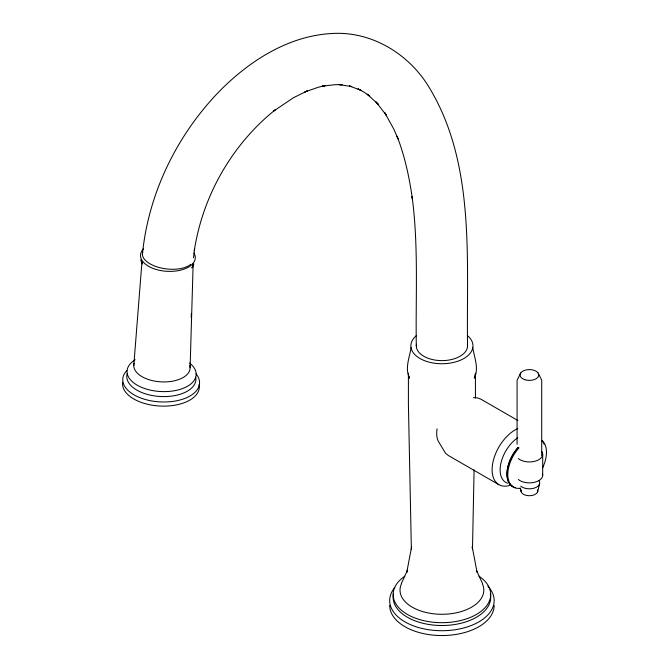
<?xml version="1.0" encoding="UTF-8"?>
<svg xmlns="http://www.w3.org/2000/svg" width="669" height="669" viewBox="0 0 669 669"><rect width="100%" height="100%" fill="white"/><g stroke="black" fill="none" stroke-linecap="round" stroke-linejoin="round"><path stroke-width="1" d="M416.294 345.823C415.541 296.108 418.669 246.067 412.087 196.611L412.422 199.22C409.453 177.762 404.896 156.412 397.035 136.175L398.063 138.976L393.89 129.284L384.633 112.551L386.306 115.219L376.028 101.931L378.253 104.28L367.139 94.17L369.806 96.077L363.986 92.138L358.015 88.91L361.001 90.265L349.536 86.075M474.095 469.839L472.481 549.048L472.214 546.74L477.106 572.53M190.105 367.749L193.165 263.745M133.775 365.625L141.962 261.805L142.28 263.979L140.733 259.923M193.508 257.816L194.587 248.801L194.311 250.641C202.648 195.958 231.976 144.537 275.151 109.892L273.688 111.054L293.582 97.657L307.222 90.934L304.813 91.946L318.352 87.238L325.126 85.657L322.232 86.159L335.537 84.637L342.118 84.72L339.752 84.637M142.413 254.295C148.418 193.466 176.666 135.581 218.964 91.737C249.219 60.929 288.673 35.474 332.903 33.45C371.128 31.376 407.622 53.211 427.734 85.105C475.985 162.333 466.26 259.221 467.547 345.823M411.134 347.504C409.545 357.438 404.628 368.393 409.545 378.194L408.692 375.71M537.617 491.84L539.549 484.013M401.358 583.393L407.638 569.904L406.735 572.53L411.619 546.74L411.36 549.048L408.408 404.168L408.408 373.185M192.856 265.894L191.919 267.968L193.851 264.188M520.741 372.926L517.078 380.226L517.078 444.291M135.197 359.738L133.624 360.875A34.596 18.648 3.1 0 0 138.5 385.904A34.596 18.648 3.1 0 0 184.761 387.652A34.596 18.648 3.1 0 0 189.544 362.991M473.376 397.687L477.348 397.846L480.835 399.142L517.839 420.5M338.966 84.603L351.794 86.56L349.427 85.992M498.84 484.657L448.305 455.48L445.445 453.114L438.153 440.98A27.111 15.655 -60 0 1 437.058 428.821M538.052 372.926L541.714 380.226L541.714 455.656M476.637 570.774L482.474 583.393M520.214 487.927L521.176 491.84M472.707 347.504C474.296 357.438 479.213 368.393 474.296 378.194L475.433 373.185L475.433 397.971M542.701 454.276L542.701 475.199M494.165 605.386A52.241 30.164 0 0 1 441.916 635.55A52.241 30.164 0 0 1 389.676 605.386M467.355 335.537A31.05 17.929 0 0 1 462.563 359.211A31.05 17.929 0 0 1 421.278 359.211A31.05 17.929 0 0 1 416.486 335.537M487.835 586.161A52.241 30.164 0 0 1 443.288 630.708A52.241 30.164 0 0 1 394.76 587.574M490.293 593.662A48.795 28.173 0 0 1 441.916 625.507A48.795 28.173 0 0 1 393.539 593.662M479.021 576.226A48.795 28.173 0 0 1 475.508 614.953A48.795 28.173 0 0 1 408.333 614.953A48.795 28.173 0 0 1 404.812 576.226M482.382 583.836A41.896 24.184 0 0 1 441.916 614.284A41.896 24.184 0 0 1 401.45 583.836M467.405 344.276A25.631 14.793 0 0 1 441.916 360.616A25.631 14.793 0 0 1 416.427 344.276M190.673 264.263A25.631 12.452 6.9 0 1 189.352 265.284M188.599 265.752A25.631 12.452 6.9 0 1 158.277 267.266A25.631 12.452 6.9 0 1 142.706 252.364M199.061 384.341A38.442 20.722 3.1 0 1 161.722 406.108A38.442 20.722 3.1 0 1 122.644 382.267M193.943 252.966A27.421 14.777 3.1 0 1 165.778 271.229A27.421 14.777 3.1 0 1 143.475 248.918M196.017 373.829A38.442 20.722 3.1 0 1 160.443 401.91A38.442 20.722 3.1 0 1 126.918 370.484M195.708 377.224A34.596 18.648 3.1 0 1 160.468 396.508A34.596 18.648 3.1 0 1 127.194 373.67M189.753 365.358A28.19 15.195 3.1 0 1 161.973 381.899A28.19 15.195 3.1 0 1 134.118 363.259M537.617 489.951A8.379 4.834 0 0 1 529.396 495.729A8.379 4.834 0 0 1 521.176 489.951M538.955 480.559A10.353 5.979 0 0 1 534.272 488.119A10.353 5.979 0 0 1 520.791 486.162M512.705 486.405A27.111 15.655 -60 0 1 507.662 479.037M507.462 478.101A27.111 15.655 -60 0 1 518.241 447.461M510.623 485.125A32.53 18.782 -60 0 1 492.392 465.448A32.53 18.782 -60 0 1 517.814 428.553M507.62 483.202A27.111 15.655 -60 0 1 500.914 463.224A27.111 15.655 -60 0 1 517.789 437.702M191.217 313.912A6.406 3.696 60 0 1 191.033 317.165M542.342 441.231A27.354 15.797 -60 0 1 544.131 444.065M515.515 487.701A27.354 15.797 -60 0 1 506.977 472.306A27.354 15.797 -60 0 1 518.166 447.318M541.673 440.302A27.354 15.797 -60 0 1 542.475 468.166M519.729 488.337A27.354 15.797 -60 0 1 507.796 475.032A27.354 15.797 -60 0 1 519.035 447.82M542.45 473.702A13.305 7.685 0 0 1 534.489 482.299A13.305 7.685 0 0 1 518.333 479.472M541.689 451.332A13.305 7.685 0 0 1 535.668 461.05A13.305 7.685 0 0 1 518.333 458.541M524.713 379.674A9.366 5.411 0 0 0 538.762 374.991A9.366 5.411 0 0 0 524.713 370.317A9.366 5.411 0 0 0 524.713 379.674"/></g></svg>
